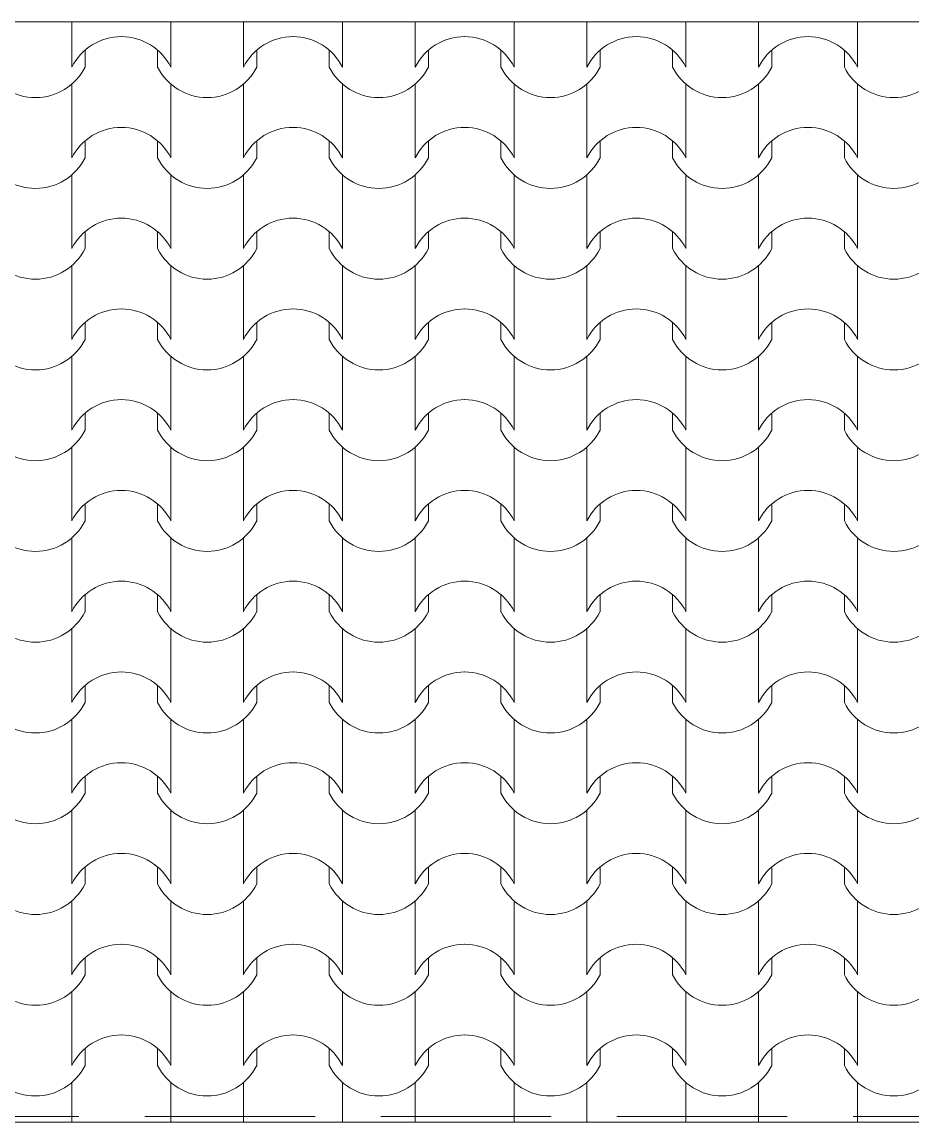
# Model space of a CAD drawing. Header units: millimetres. Extents: x 323482 to 503016, y 8175 to 72038.
# Drawn here: x 455857 to 457332, y 32468 to 34290 of the extents above; entities that cross this region are included whole.
import ezdxf

# ---------------------------------------------------------------- set-up
doc = ezdxf.new("R2010")
doc.units = ezdxf.units.MM
doc.header["$MEASUREMENT"] = 0
doc.linetypes.add('Hidden Line', pattern=[391.222223, 282.222223, -109])
doc.layers.add('2D Drafting - General_Pen_No__101', color=252, linetype='Continuous', lineweight=13)
doc.layers.add('Shell - Roof_Pen_No__120', color=7, linetype='Continuous', lineweight=13)
doc.layers.add('Structural - Bearing_Pen_No__83', color=7, linetype='Continuous', lineweight=13, true_color=0xff9955)

# ---------------------------------------------------------------- blocks, each defined once
blk = doc.blocks.new('*X4')
at = {"layer": '2D Drafting - General_Pen_No__101', "color": 252, "linetype": 'Continuous', "lineweight": 13}
for p, q in [((455939.3, 34290.4), (455939.3, 34276.6)), ((455939.3, 34276.6), (455939.3, 34215.7)), ((456103.6, 34290.4), (456103.6, 34276.6)), ((456103.6, 34276.6), (456103.6, 34215.7)), ((456223.8, 34290.4), (456223.8, 34276.6)), ((456223.8, 34276.6), (456223.8, 34215.7)), ((456388, 34290.4), (456388, 34276.6)), ((456388, 34276.6), (456388, 34215.7)), ((456508.3, 34290.4), (456508.3, 34276.6)), ((456508.3, 34276.6), (456508.3, 34215.7)), ((456672.5, 34290.4), (456672.5, 34276.6)), ((456672.5, 34276.6), (456672.5, 34215.7)), ((456792.8, 34290.4), (456792.8, 34276.6)), ((456792.8, 34276.6), (456792.8, 34215.7)), ((456957, 34290.4), (456957, 34276.6)), ((456957, 34276.6), (456957, 34215.7)), ((457077.2, 34290.4), (457077.2, 34276.6)), ((457077.2, 34276.6), (457077.2, 34215.7)), ((457241.5, 34290.4), (457241.5, 34276.6)), ((457241.5, 34276.6), (457241.5, 34215.7)), ((455961.3, 34243.7), (455961.3, 34215.7)), ((456081.6, 34243.7), (456081.6, 34215.7)), ((456245.8, 34243.7), (456245.8, 34215.7)), ((456366, 34243.7), (456366, 34215.7)), ((456530.3, 34243.7), (456530.3, 34215.7)), ((456650.5, 34243.7), (456650.5, 34215.7)), ((456814.8, 34243.7), (456814.8, 34215.7)), ((456935, 34243.7), (456935, 34215.7)), ((457099.2, 34243.7), (457099.2, 34215.7)), ((457219.5, 34243.7), (457219.5, 34215.7)), ((455939.3, 34187.3), (455939.3, 34126.3)), ((456103.6, 34187.3), (456103.6, 34126.3)), ((456223.8, 34187.3), (456223.8, 34126.3)), ((456388, 34187.3), (456388, 34126.3)), ((456508.3, 34187.3), (456508.3, 34126.3)), ((456672.5, 34187.3), (456672.5, 34126.3)), ((456792.8, 34187.3), (456792.8, 34126.3)), ((456957, 34187.3), (456957, 34126.3)), ((457077.2, 34187.3), (457077.2, 34126.3)), ((457241.5, 34187.3), (457241.5, 34126.3)), ((455939.3, 34126.3), (455939.3, 34065.3)), ((456103.6, 34126.3), (456103.6, 34065.3)), ((456223.8, 34126.3), (456223.8, 34065.3)), ((456388, 34126.3), (456388, 34065.3)), ((456508.3, 34126.3), (456508.3, 34065.3)), ((456672.5, 34126.3), (456672.5, 34065.3)), ((456792.8, 34126.3), (456792.8, 34065.3)), ((456957, 34126.3), (456957, 34065.3)), ((457077.2, 34126.3), (457077.2, 34065.3)), ((457241.5, 34126.3), (457241.5, 34065.3)), ((455961.3, 34093.4), (455961.3, 34065.3)), ((456081.6, 34093.4), (456081.6, 34065.3)), ((456245.8, 34093.4), (456245.8, 34065.3)), ((456366, 34093.4), (456366, 34065.3)), ((456530.3, 34093.4), (456530.3, 34065.3)), ((456650.5, 34093.4), (456650.5, 34065.3)), ((456814.8, 34093.4), (456814.8, 34065.3)), ((456935, 34093.4), (456935, 34065.3)), ((457099.2, 34093.4), (457099.2, 34065.3)), ((457219.5, 34093.4), (457219.5, 34065.3)), ((455939.3, 34036.9), (455939.3, 33976)), ((456103.6, 34036.9), (456103.6, 33976)), ((456223.8, 34036.9), (456223.8, 33976)), ((456388, 34036.9), (456388, 33976)), ((456508.3, 34036.9), (456508.3, 33976)), ((456672.5, 34036.9), (456672.5, 33976)), ((456792.8, 34036.9), (456792.8, 33976)), ((456957, 34036.9), (456957, 33976)), ((457077.2, 34036.9), (457077.2, 33976)), ((457241.5, 34036.9), (457241.5, 33976)), ((455939.3, 33976), (455939.3, 33915)), ((456103.6, 33976), (456103.6, 33915)), ((456223.8, 33976), (456223.8, 33915)), ((456388, 33976), (456388, 33915)), ((456508.3, 33976), (456508.3, 33915)), ((456672.5, 33976), (456672.5, 33915)), ((456792.8, 33976), (456792.8, 33915)), ((456957, 33976), (456957, 33915)), ((457077.2, 33976), (457077.2, 33915)), ((457241.5, 33976), (457241.5, 33915)), ((455961.3, 33943), (455961.3, 33915)), ((456081.6, 33943), (456081.6, 33915)), ((456245.8, 33943), (456245.8, 33915)), ((456366, 33943), (456366, 33915)), ((456530.3, 33943), (456530.3, 33915)), ((456650.5, 33943), (456650.5, 33915)), ((456814.8, 33943), (456814.8, 33915)), ((456935, 33943), (456935, 33915)), ((457099.2, 33943), (457099.2, 33915)), ((457219.5, 33943), (457219.5, 33915)), ((455939.3, 33886.6), (455939.3, 33825.6)), ((456103.6, 33886.6), (456103.6, 33825.6)), ((456223.8, 33886.6), (456223.8, 33825.6)), ((456388, 33886.6), (456388, 33825.6)), ((456508.3, 33886.6), (456508.3, 33825.6)), ((456672.5, 33886.6), (456672.5, 33825.6)), ((456792.8, 33886.6), (456792.8, 33825.6)), ((456957, 33886.6), (456957, 33825.6)), ((457077.2, 33886.6), (457077.2, 33825.6)), ((457241.5, 33886.6), (457241.5, 33825.6)), ((455939.3, 33825.6), (455939.3, 33764.7)), ((456103.6, 33825.6), (456103.6, 33764.7)), ((456223.8, 33825.6), (456223.8, 33764.7)), ((456388, 33825.6), (456388, 33764.7)), ((456508.3, 33825.6), (456508.3, 33764.7)), ((456672.5, 33825.6), (456672.5, 33764.7)), ((456792.8, 33825.6), (456792.8, 33764.7)), ((456957, 33825.6), (456957, 33764.7)), ((457077.2, 33825.6), (457077.2, 33764.7)), ((457241.5, 33825.6), (457241.5, 33764.7)), ((455961.3, 33792.7), (455961.3, 33764.7)), ((456081.6, 33792.7), (456081.6, 33764.7)), ((456245.8, 33792.7), (456245.8, 33764.7)), ((456366, 33792.7), (456366, 33764.7)), ((456530.3, 33792.7), (456530.3, 33764.7)), ((456650.5, 33792.7), (456650.5, 33764.7)), ((456814.8, 33792.7), (456814.8, 33764.7)), ((456935, 33792.7), (456935, 33764.7)), ((457099.2, 33792.7), (457099.2, 33764.7)), ((457219.5, 33792.7), (457219.5, 33764.7)), ((455939.3, 33736.3), (455939.3, 33675.3)), ((456103.6, 33736.3), (456103.6, 33675.3)), ((456223.8, 33736.3), (456223.8, 33675.3)), ((456388, 33736.3), (456388, 33675.3)), ((456508.3, 33736.3), (456508.3, 33675.3)), ((456672.5, 33736.3), (456672.5, 33675.3)), ((456792.8, 33736.3), (456792.8, 33675.3)), ((456957, 33736.3), (456957, 33675.3)), ((457077.2, 33736.3), (457077.2, 33675.3)), ((457241.5, 33736.3), (457241.5, 33675.3)), ((455939.3, 33675.3), (455939.3, 33614.3)), ((456103.6, 33675.3), (456103.6, 33614.3)), ((456223.8, 33675.3), (456223.8, 33614.3)), ((456388, 33675.3), (456388, 33614.3)), ((456508.3, 33675.3), (456508.3, 33614.3)), ((456672.5, 33675.3), (456672.5, 33614.3)), ((456792.8, 33675.3), (456792.8, 33614.3)), ((456957, 33675.3), (456957, 33614.3)), ((457077.2, 33675.3), (457077.2, 33614.3)), ((457241.5, 33675.3), (457241.5, 33614.3)), ((455961.3, 33642.3), (455961.3, 33614.3)), ((456081.6, 33642.3), (456081.6, 33614.3)), ((456245.8, 33642.3), (456245.8, 33614.3)), ((456366, 33642.3), (456366, 33614.3)), ((456530.3, 33642.3), (456530.3, 33614.3)), ((456650.5, 33642.3), (456650.5, 33614.3)), ((456814.8, 33642.3), (456814.8, 33614.3)), ((456935, 33642.3), (456935, 33614.3)), ((457099.2, 33642.3), (457099.2, 33614.3)), ((457219.5, 33642.3), (457219.5, 33614.3)), ((455939.3, 33585.9), (455939.3, 33524.9)), ((456103.6, 33585.9), (456103.6, 33524.9)), ((456223.8, 33585.9), (456223.8, 33524.9)), ((456388, 33585.9), (456388, 33524.9)), ((456508.3, 33585.9), (456508.3, 33524.9)), ((456672.5, 33585.9), (456672.5, 33524.9)), ((456792.8, 33585.9), (456792.8, 33524.9)), ((456957, 33585.9), (456957, 33524.9)), ((457077.2, 33585.9), (457077.2, 33524.9)), ((457241.5, 33585.9), (457241.5, 33524.9)), ((455939.3, 33524.9), (455939.3, 33464)), ((456103.6, 33524.9), (456103.6, 33464)), ((456223.8, 33524.9), (456223.8, 33464)), ((456388, 33524.9), (456388, 33464)), ((456508.3, 33524.9), (456508.3, 33464)), ((456672.5, 33524.9), (456672.5, 33464)), ((456792.8, 33524.9), (456792.8, 33464)), ((456957, 33524.9), (456957, 33464)), ((457077.2, 33524.9), (457077.2, 33464)), ((457241.5, 33524.9), (457241.5, 33464)), ((455961.3, 33492), (455961.3, 33464)), ((456081.6, 33492), (456081.6, 33464)), ((456245.8, 33492), (456245.8, 33464)), ((456366, 33492), (456366, 33464)), ((456530.3, 33492), (456530.3, 33464)), ((456650.5, 33492), (456650.5, 33464)), ((456814.8, 33492), (456814.8, 33464)), ((456935, 33492), (456935, 33464)), ((457099.2, 33492), (457099.2, 33464)), ((457219.5, 33492), (457219.5, 33464)), ((455939.3, 33435.6), (455939.3, 33374.6)), ((456103.6, 33435.6), (456103.6, 33374.6)), ((456223.8, 33435.6), (456223.8, 33374.6)), ((456388, 33435.6), (456388, 33374.6)), ((456508.3, 33435.6), (456508.3, 33374.6)), ((456672.5, 33435.6), (456672.5, 33374.6)), ((456792.8, 33435.6), (456792.8, 33374.6)), ((456957, 33435.6), (456957, 33374.6)), ((457077.2, 33435.6), (457077.2, 33374.6)), ((457241.5, 33435.6), (457241.5, 33374.6)), ((455939.3, 33374.6), (455939.3, 33313.6)), ((456103.6, 33374.6), (456103.6, 33313.6)), ((456223.8, 33374.6), (456223.8, 33313.6)), ((456388, 33374.6), (456388, 33313.6)), ((456508.3, 33374.6), (456508.3, 33313.6)), ((456672.5, 33374.6), (456672.5, 33313.6)), ((456792.8, 33374.6), (456792.8, 33313.6)), ((456957, 33374.6), (456957, 33313.6)), ((457077.2, 33374.6), (457077.2, 33313.6)), ((457241.5, 33374.6), (457241.5, 33313.6)), ((455961.3, 33341.7), (455961.3, 33313.6)), ((456081.6, 33341.7), (456081.6, 33313.6)), ((456245.8, 33341.7), (456245.8, 33313.6)), ((456366, 33341.7), (456366, 33313.6)), ((456530.3, 33341.7), (456530.3, 33313.6)), ((456650.5, 33341.7), (456650.5, 33313.6)), ((456814.8, 33341.7), (456814.8, 33313.6)), ((456935, 33341.7), (456935, 33313.6)), ((457099.2, 33341.7), (457099.2, 33313.6)), ((457219.5, 33341.7), (457219.5, 33313.6)), ((455939.3, 33285.2), (455939.3, 33224.3)), ((456103.6, 33285.2), (456103.6, 33224.3)), ((456223.8, 33285.2), (456223.8, 33224.3)), ((456388, 33285.2), (456388, 33224.3)), ((456508.3, 33285.2), (456508.3, 33224.3)), ((456672.5, 33285.2), (456672.5, 33224.3)), ((456792.8, 33285.2), (456792.8, 33224.3)), ((456957, 33285.2), (456957, 33224.3)), ((457077.2, 33285.2), (457077.2, 33224.3)), ((457241.5, 33285.2), (457241.5, 33224.3)), ((455939.3, 33224.3), (455939.3, 33163.3)), ((456103.6, 33224.3), (456103.6, 33163.3)), ((456223.8, 33224.3), (456223.8, 33163.3)), ((456388, 33224.3), (456388, 33163.3)), ((456508.3, 33224.3), (456508.3, 33163.3)), ((456672.5, 33224.3), (456672.5, 33163.3)), ((456792.8, 33224.3), (456792.8, 33163.3)), ((456957, 33224.3), (456957, 33163.3)), ((457077.2, 33224.3), (457077.2, 33163.3)), ((457241.5, 33224.3), (457241.5, 33163.3)), ((455961.3, 33191.3), (455961.3, 33163.3)), ((456081.6, 33191.3), (456081.6, 33163.3)), ((456245.8, 33191.3), (456245.8, 33163.3)), ((456366, 33191.3), (456366, 33163.3)), ((456530.3, 33191.3), (456530.3, 33163.3)), ((456650.5, 33191.3), (456650.5, 33163.3)), ((456814.8, 33191.3), (456814.8, 33163.3)), ((456935, 33191.3), (456935, 33163.3)), ((457099.2, 33191.3), (457099.2, 33163.3)), ((457219.5, 33191.3), (457219.5, 33163.3)), ((455939.3, 33134.9), (455939.3, 33073.9)), ((456103.6, 33134.9), (456103.6, 33073.9)), ((456223.8, 33134.9), (456223.8, 33073.9)), ((456388, 33134.9), (456388, 33073.9)), ((456508.3, 33134.9), (456508.3, 33073.9)), ((456672.5, 33134.9), (456672.5, 33073.9)), ((456792.8, 33134.9), (456792.8, 33073.9)), ((456957, 33134.9), (456957, 33073.9)), ((457077.2, 33134.9), (457077.2, 33073.9)), ((457241.5, 33134.9), (457241.5, 33073.9)), ((455939.3, 33073.9), (455939.3, 33013)), ((456103.6, 33073.9), (456103.6, 33013)), ((456223.8, 33073.9), (456223.8, 33013)), ((456388, 33073.9), (456388, 33013)), ((456508.3, 33073.9), (456508.3, 33013)), ((456672.5, 33073.9), (456672.5, 33013)), ((456792.8, 33073.9), (456792.8, 33013)), ((456957, 33073.9), (456957, 33013)), ((457077.2, 33073.9), (457077.2, 33013)), ((457241.5, 33073.9), (457241.5, 33013)), ((455961.3, 33041), (455961.3, 33013)), ((456081.6, 33041), (456081.6, 33013)), ((456245.8, 33041), (456245.8, 33013)), ((456366, 33041), (456366, 33013)), ((456530.3, 33041), (456530.3, 33013)), ((456650.5, 33041), (456650.5, 33013)), ((456814.8, 33041), (456814.8, 33013)), ((456935, 33041), (456935, 33013)), ((457099.2, 33041), (457099.2, 33013)), ((457219.5, 33041), (457219.5, 33013)), ((455939.3, 32984.6), (455939.3, 32923.6)), ((456103.6, 32984.6), (456103.6, 32923.6)), ((456223.8, 32984.6), (456223.8, 32923.6)), ((456388, 32984.6), (456388, 32923.6)), ((456508.3, 32984.6), (456508.3, 32923.6)), ((456672.5, 32984.6), (456672.5, 32923.6)), ((456792.8, 32984.6), (456792.8, 32923.6)), ((456957, 32984.6), (456957, 32923.6)), ((457077.2, 32984.6), (457077.2, 32923.6)), ((457241.5, 32984.6), (457241.5, 32923.6)), ((455939.3, 32923.6), (455939.3, 32862.6)), ((456103.6, 32923.6), (456103.6, 32862.6)), ((456223.8, 32923.6), (456223.8, 32862.6)), ((456388, 32923.6), (456388, 32862.6)), ((456508.3, 32923.6), (456508.3, 32862.6)), ((456672.5, 32923.6), (456672.5, 32862.6)), ((456792.8, 32923.6), (456792.8, 32862.6)), ((456957, 32923.6), (456957, 32862.6)), ((457077.2, 32923.6), (457077.2, 32862.6)), ((457241.5, 32923.6), (457241.5, 32862.6)), ((455961.3, 32890.7), (455961.3, 32862.6)), ((456081.6, 32890.7), (456081.6, 32862.6)), ((456245.8, 32890.7), (456245.8, 32862.6)), ((456366, 32890.7), (456366, 32862.6)), ((456530.3, 32890.7), (456530.3, 32862.6)), ((456650.5, 32890.7), (456650.5, 32862.6)), ((456814.8, 32890.7), (456814.8, 32862.6)), ((456935, 32890.7), (456935, 32862.6)), ((457099.2, 32890.7), (457099.2, 32862.6)), ((457219.5, 32890.7), (457219.5, 32862.6)), ((455939.3, 32834.2), (455939.3, 32773.3)), ((456103.6, 32834.2), (456103.6, 32773.3)), ((456223.8, 32834.2), (456223.8, 32773.3)), ((456388, 32834.2), (456388, 32773.3)), ((456508.3, 32834.2), (456508.3, 32773.3)), ((456672.5, 32834.2), (456672.5, 32773.3)), ((456792.8, 32834.2), (456792.8, 32773.3)), ((456957, 32834.2), (456957, 32773.3)), ((457077.2, 32834.2), (457077.2, 32773.3)), ((457241.5, 32834.2), (457241.5, 32773.3)), ((455939.3, 32773.3), (455939.3, 32712.3)), ((456103.6, 32773.3), (456103.6, 32712.3)), ((456223.8, 32773.3), (456223.8, 32712.3)), ((456388, 32773.3), (456388, 32712.3)), ((456508.3, 32773.3), (456508.3, 32712.3)), ((456672.5, 32773.3), (456672.5, 32712.3)), ((456792.8, 32773.3), (456792.8, 32712.3)), ((456957, 32773.3), (456957, 32712.3)), ((457077.2, 32773.3), (457077.2, 32712.3)), ((457241.5, 32773.3), (457241.5, 32712.3)), ((455961.3, 32740.3), (455961.3, 32712.3)), ((456081.6, 32740.3), (456081.6, 32712.3)), ((456245.8, 32740.3), (456245.8, 32712.3)), ((456366, 32740.3), (456366, 32712.3)), ((456530.3, 32740.3), (456530.3, 32712.3)), ((456650.5, 32740.3), (456650.5, 32712.3)), ((456814.8, 32740.3), (456814.8, 32712.3)), ((456935, 32740.3), (456935, 32712.3)), ((457099.2, 32740.3), (457099.2, 32712.3)), ((457219.5, 32740.3), (457219.5, 32712.3)), ((455939.3, 32683.9), (455939.3, 32622.9)), ((456103.6, 32683.9), (456103.6, 32622.9)), ((456223.8, 32683.9), (456223.8, 32622.9)), ((456388, 32683.9), (456388, 32622.9)), ((456508.3, 32683.9), (456508.3, 32622.9)), ((456672.5, 32683.9), (456672.5, 32622.9)), ((456792.8, 32683.9), (456792.8, 32622.9)), ((456957, 32683.9), (456957, 32622.9)), ((457077.2, 32683.9), (457077.2, 32622.9)), ((457241.5, 32683.9), (457241.5, 32622.9)), ((455939.3, 32622.9), (455939.3, 32562)), ((456103.6, 32622.9), (456103.6, 32562)), ((456223.8, 32622.9), (456223.8, 32562)), ((456388, 32622.9), (456388, 32562)), ((456508.3, 32622.9), (456508.3, 32562)), ((456672.5, 32622.9), (456672.5, 32562)), ((456792.8, 32622.9), (456792.8, 32562)), ((456957, 32622.9), (456957, 32562)), ((457077.2, 32622.9), (457077.2, 32562)), ((457241.5, 32622.9), (457241.5, 32562)), ((455961.3, 32590), (455961.3, 32562)), ((456081.6, 32590), (456081.6, 32562)), ((456245.8, 32590), (456245.8, 32562)), ((456366, 32590), (456366, 32562)), ((456530.3, 32590), (456530.3, 32562)), ((456650.5, 32590), (456650.5, 32562)), ((456814.8, 32590), (456814.8, 32562)), ((456935, 32590), (456935, 32562)), ((457099.2, 32590), (457099.2, 32562)), ((457219.5, 32590), (457219.5, 32562)), ((455939.3, 32533.6), (455939.3, 32472.6)), ((456103.6, 32533.6), (456103.6, 32472.6)), ((456223.8, 32533.6), (456223.8, 32472.6)), ((456388, 32533.6), (456388, 32472.6)), ((456508.3, 32533.6), (456508.3, 32472.6)), ((456672.5, 32533.6), (456672.5, 32472.6)), ((456792.8, 32533.6), (456792.8, 32472.6)), ((456957, 32533.6), (456957, 32472.6)), ((457077.2, 32533.6), (457077.2, 32472.6)), ((457241.5, 32533.6), (457241.5, 32472.6)), ((455939.3, 32472.6), (455939.3, 32468.3)), ((456103.6, 32472.6), (456103.6, 32468.3)), ((456223.8, 32472.6), (456223.8, 32468.3)), ((456388, 32472.6), (456388, 32468.3)), ((456508.3, 32472.6), (456508.3, 32468.3)), ((456672.5, 32472.6), (456672.5, 32468.3)), ((456792.8, 32472.6), (456792.8, 32468.3)), ((456957, 32472.6), (456957, 32468.3)), ((457077.2, 32472.6), (457077.2, 32468.3)), ((457241.5, 32472.6), (457241.5, 32468.3))]:
    blk.add_line(p, q, dxfattribs=at)
for centre, radius, start, end in [((456021.7, 34173.7), 92.5, 90.1705, 153.0115), ((456021.2, 34173.7), 92.5, 26.9885, 89.8295), ((456306.2, 34173.7), 92.5, 90.1705, 153.0115), ((456305.6, 34173.7), 92.5, 26.9885, 89.8295), ((456590.7, 34173.7), 92.5, 90.1705, 153.0115), ((456590.1, 34173.7), 92.5, 26.9885, 89.8295), ((456875.2, 34173.7), 92.5, 90.1705, 153.0115), ((456874.6, 34173.7), 92.5, 26.9885, 89.8295), ((457159.6, 34173.7), 92.5, 90.1705, 153.0115), ((457159.1, 34173.7), 92.5, 26.9885, 89.8295), ((455879.2, 34257), 91.9, 206.7044, 333.2956), ((456163.7, 34257), 91.9, 206.7044, 333.2956), ((456448.2, 34257), 91.9, 206.7044, 333.2956), ((456732.6, 34257), 91.9, 206.7044, 333.2956), ((457017.1, 34257), 91.9, 206.7044, 333.2956), ((457301.6, 34257), 91.9, 206.7044, 333.2956), ((456021.7, 34023.4), 92.5, 90.1705, 153.0115), ((456021.2, 34023.4), 92.5, 26.9885, 89.8295), ((456306.2, 34023.4), 92.5, 90.1705, 153.0115), ((456305.6, 34023.4), 92.5, 26.9885, 89.8295), ((456590.7, 34023.4), 92.5, 90.1705, 153.0115), ((456590.1, 34023.4), 92.5, 26.9885, 89.8295), ((456875.2, 34023.4), 92.5, 90.1705, 153.0115), ((456874.6, 34023.4), 92.5, 26.9885, 89.8295), ((457159.6, 34023.4), 92.5, 90.1705, 153.0115), ((457159.1, 34023.4), 92.5, 26.9885, 89.8295), ((455879.2, 34106.6), 91.9, 206.7044, 333.2956), ((456163.7, 34106.6), 91.9, 206.7044, 333.2956), ((456448.2, 34106.6), 91.9, 206.7044, 333.2956), ((456732.6, 34106.6), 91.9, 206.7044, 333.2956), ((457017.1, 34106.6), 91.9, 206.7044, 333.2956), ((457301.6, 34106.6), 91.9, 206.7044, 333.2956), ((456021.7, 33873), 92.5, 90.1705, 153.0115), ((456021.2, 33873), 92.5, 26.9885, 89.8295), ((456306.2, 33873), 92.5, 90.1705, 153.0115), ((456305.6, 33873), 92.5, 26.9885, 89.8295), ((456590.7, 33873), 92.5, 90.1705, 153.0115), ((456590.1, 33873), 92.5, 26.9885, 89.8295), ((456875.2, 33873), 92.5, 90.1705, 153.0115), ((456874.6, 33873), 92.5, 26.9885, 89.8295), ((457159.6, 33873), 92.5, 90.1705, 153.0115), ((457159.1, 33873), 92.5, 26.9885, 89.8295), ((455879.2, 33956.3), 91.9, 206.7044, 333.2956), ((456163.7, 33956.3), 91.9, 206.7044, 333.2956), ((456448.2, 33956.3), 91.9, 206.7044, 333.2956), ((456732.6, 33956.3), 91.9, 206.7044, 333.2956), ((457017.1, 33956.3), 91.9, 206.7044, 333.2956), ((457301.6, 33956.3), 91.9, 206.7044, 333.2956), ((456021.7, 33722.7), 92.5, 90.1705, 153.0115), ((456021.2, 33722.7), 92.5, 26.9885, 89.8295), ((456306.2, 33722.7), 92.5, 90.1705, 153.0115), ((456305.6, 33722.7), 92.5, 26.9885, 89.8295), ((456590.7, 33722.7), 92.5, 90.1705, 153.0115), ((456590.1, 33722.7), 92.5, 26.9885, 89.8295), ((456875.2, 33722.7), 92.5, 90.1705, 153.0115), ((456874.6, 33722.7), 92.5, 26.9885, 89.8295), ((457159.6, 33722.7), 92.5, 90.1705, 153.0115), ((457159.1, 33722.7), 92.5, 26.9885, 89.8295), ((455879.2, 33806), 91.9, 206.7044, 333.2956), ((456163.7, 33806), 91.9, 206.7044, 333.2956), ((456448.2, 33806), 91.9, 206.7044, 333.2956), ((456732.6, 33806), 91.9, 206.7044, 333.2956), ((457017.1, 33806), 91.9, 206.7044, 333.2956), ((457301.6, 33806), 91.9, 206.7044, 333.2956), ((456021.7, 33572.4), 92.5, 90.1705, 153.0115), ((456021.2, 33572.4), 92.5, 26.9885, 89.8295), ((456306.2, 33572.4), 92.5, 90.1705, 153.0115), ((456305.6, 33572.4), 92.5, 26.9885, 89.8295), ((456590.7, 33572.4), 92.5, 90.1705, 153.0115), ((456590.1, 33572.4), 92.5, 26.9885, 89.8295), ((456875.2, 33572.4), 92.5, 90.1705, 153.0115), ((456874.6, 33572.4), 92.5, 26.9885, 89.8295), ((457159.6, 33572.4), 92.5, 90.1705, 153.0115), ((457159.1, 33572.4), 92.5, 26.9885, 89.8295), ((455879.2, 33655.6), 91.9, 206.7044, 333.2956), ((456163.7, 33655.6), 91.9, 206.7044, 333.2956), ((456448.2, 33655.6), 91.9, 206.7044, 333.2956), ((456732.6, 33655.6), 91.9, 206.7044, 333.2956), ((457017.1, 33655.6), 91.9, 206.7044, 333.2956), ((457301.6, 33655.6), 91.9, 206.7044, 333.2956), ((456021.7, 33422), 92.5, 90.1705, 153.0115), ((456021.2, 33422), 92.5, 26.9885, 89.8295), ((456306.2, 33422), 92.5, 90.1705, 153.0115), ((456305.6, 33422), 92.5, 26.9885, 89.8295), ((456590.7, 33422), 92.5, 90.1705, 153.0115), ((456590.1, 33422), 92.5, 26.9885, 89.8295), ((456875.2, 33422), 92.5, 90.1705, 153.0115), ((456874.6, 33422), 92.5, 26.9885, 89.8295), ((457159.6, 33422), 92.5, 90.1705, 153.0115), ((457159.1, 33422), 92.5, 26.9885, 89.8295), ((455879.2, 33505.3), 91.9, 206.7044, 333.2956), ((456163.7, 33505.3), 91.9, 206.7044, 333.2956), ((456448.2, 33505.3), 91.9, 206.7044, 333.2956), ((456732.6, 33505.3), 91.9, 206.7044, 333.2956), ((457017.1, 33505.3), 91.9, 206.7044, 333.2956), ((457301.6, 33505.3), 91.9, 206.7044, 333.2956), ((456021.7, 33271.7), 92.5, 90.1705, 153.0115), ((456021.2, 33271.7), 92.5, 26.9885, 89.8295), ((456306.2, 33271.7), 92.5, 90.1705, 153.0115), ((456305.6, 33271.7), 92.5, 26.9885, 89.8295), ((456590.7, 33271.7), 92.5, 90.1705, 153.0115), ((456590.1, 33271.7), 92.5, 26.9885, 89.8295), ((456875.2, 33271.7), 92.5, 90.1705, 153.0115), ((456874.6, 33271.7), 92.5, 26.9885, 89.8295), ((457159.6, 33271.7), 92.5, 90.1705, 153.0115), ((457159.1, 33271.7), 92.5, 26.9885, 89.8295), ((455879.2, 33355), 91.9, 206.7044, 333.2956), ((456163.7, 33355), 91.9, 206.7044, 333.2956), ((456448.2, 33355), 91.9, 206.7044, 333.2956), ((456732.6, 33355), 91.9, 206.7044, 333.2956), ((457017.1, 33355), 91.9, 206.7044, 333.2956), ((457301.6, 33355), 91.9, 206.7044, 333.2956), ((456021.7, 33121.3), 92.5, 90.1705, 153.0115), ((456021.2, 33121.3), 92.5, 26.9885, 89.8295), ((456306.2, 33121.3), 92.5, 90.1705, 153.0115), ((456305.6, 33121.3), 92.5, 26.9885, 89.8295), ((456590.7, 33121.3), 92.5, 90.1705, 153.0115), ((456590.1, 33121.3), 92.5, 26.9885, 89.8295), ((456875.2, 33121.3), 92.5, 90.1705, 153.0115), ((456874.6, 33121.3), 92.5, 26.9885, 89.8295), ((457159.6, 33121.3), 92.5, 90.1705, 153.0115), ((457159.1, 33121.3), 92.5, 26.9885, 89.8295), ((455879.2, 33204.6), 91.9, 206.7044, 333.2956), ((456163.7, 33204.6), 91.9, 206.7044, 333.2956), ((456448.2, 33204.6), 91.9, 206.7044, 333.2956), ((456732.6, 33204.6), 91.9, 206.7044, 333.2956), ((457017.1, 33204.6), 91.9, 206.7044, 333.2956), ((457301.6, 33204.6), 91.9, 206.7044, 333.2956), ((456021.7, 32971), 92.5, 90.1705, 153.0115), ((456021.2, 32971), 92.5, 26.9885, 89.8295), ((456306.2, 32971), 92.5, 90.1705, 153.0115), ((456305.6, 32971), 92.5, 26.9885, 89.8295), ((456590.7, 32971), 92.5, 90.1705, 153.0115), ((456590.1, 32971), 92.5, 26.9885, 89.8295), ((456875.2, 32971), 92.5, 90.1705, 153.0115), ((456874.6, 32971), 92.5, 26.9885, 89.8295), ((457159.6, 32971), 92.5, 90.1705, 153.0115), ((457159.1, 32971), 92.5, 26.9885, 89.8295), ((455879.2, 33054.3), 91.9, 206.7044, 333.2956), ((456163.7, 33054.3), 91.9, 206.7044, 333.2956), ((456448.2, 33054.3), 91.9, 206.7044, 333.2956), ((456732.6, 33054.3), 91.9, 206.7044, 333.2956), ((457017.1, 33054.3), 91.9, 206.7044, 333.2956), ((457301.6, 33054.3), 91.9, 206.7044, 333.2956), ((456021.7, 32820.7), 92.5, 90.1705, 153.0115), ((456021.2, 32820.7), 92.5, 26.9885, 89.8295), ((456306.2, 32820.7), 92.5, 90.1705, 153.0115), ((456305.6, 32820.7), 92.5, 26.9885, 89.8295), ((456590.7, 32820.7), 92.5, 90.1705, 153.0115), ((456590.1, 32820.7), 92.5, 26.9885, 89.8295), ((456875.2, 32820.7), 92.5, 90.1705, 153.0115), ((456874.6, 32820.7), 92.5, 26.9885, 89.8295), ((457159.6, 32820.7), 92.5, 90.1705, 153.0115), ((457159.1, 32820.7), 92.5, 26.9885, 89.8295), ((455879.2, 32903.9), 91.9, 206.7044, 333.2956), ((456163.7, 32903.9), 91.9, 206.7044, 333.2956), ((456448.2, 32903.9), 91.9, 206.7044, 333.2956), ((456732.6, 32903.9), 91.9, 206.7044, 333.2956), ((457017.1, 32903.9), 91.9, 206.7044, 333.2956), ((457301.6, 32903.9), 91.9, 206.7044, 333.2956), ((456021.7, 32670.3), 92.5, 90.1705, 153.0115), ((456021.2, 32670.3), 92.5, 26.9885, 89.8295), ((456306.2, 32670.3), 92.5, 90.1705, 153.0115), ((456305.6, 32670.3), 92.5, 26.9885, 89.8295), ((456590.7, 32670.3), 92.5, 90.1705, 153.0115), ((456590.1, 32670.3), 92.5, 26.9885, 89.8295), ((456875.2, 32670.3), 92.5, 90.1705, 153.0115), ((456874.6, 32670.3), 92.5, 26.9885, 89.8295), ((457159.6, 32670.3), 92.5, 90.1705, 153.0115), ((457159.1, 32670.3), 92.5, 26.9885, 89.8295), ((455879.2, 32753.6), 91.9, 206.7044, 333.2956), ((456163.7, 32753.6), 91.9, 206.7044, 333.2956), ((456448.2, 32753.6), 91.9, 206.7044, 333.2956), ((456732.6, 32753.6), 91.9, 206.7044, 333.2956), ((457017.1, 32753.6), 91.9, 206.7044, 333.2956), ((457301.6, 32753.6), 91.9, 206.7044, 333.2956), ((456021.7, 32520), 92.5, 90.1705, 153.0115), ((456021.2, 32520), 92.5, 26.9885, 89.8295), ((456306.2, 32520), 92.5, 90.1705, 153.0115), ((456305.6, 32520), 92.5, 26.9885, 89.8295), ((456590.7, 32520), 92.5, 90.1705, 153.0115), ((456590.1, 32520), 92.5, 26.9885, 89.8295), ((456875.2, 32520), 92.5, 90.1705, 153.0115), ((456874.6, 32520), 92.5, 26.9885, 89.8295), ((457159.6, 32520), 92.5, 90.1705, 153.0115), ((457159.1, 32520), 92.5, 26.9885, 89.8295), ((455879.2, 32603.3), 91.9, 206.7044, 333.2956), ((456163.7, 32603.3), 91.9, 206.7044, 333.2956), ((456448.2, 32603.3), 91.9, 206.7044, 333.2956), ((456732.6, 32603.3), 91.9, 206.7044, 333.2956), ((457017.1, 32603.3), 91.9, 206.7044, 333.2956), ((457301.6, 32603.3), 91.9, 206.7044, 333.2956)]:
    blk.add_arc(centre, radius, start, end, dxfattribs=at)
blk = doc.blocks.new('Fill_2', base_point=(0, 1500))
at = {"layer": '2D Drafting - General_Pen_No__101', "color": 252, "linetype": 'Continuous', "lineweight": 13}
blk.add_blockref('*X4', (0, 0), dxfattribs=at)

msp = doc.modelspace()

# ---------------------------------------------------------------- linework, layer by layer
at = {"layer": 'Shell - Roof_Pen_No__120', "color": 7, "linetype": 'Continuous', "lineweight": 13}
for p, q in [((475293.1, 34290.4), (449846.1, 34290.4)), ((449846.1, 32468.3), (460447.6, 32468.3))]:
    msp.add_line(p, q, dxfattribs=at)
at = {"layer": 'Structural - Bearing_Pen_No__83', "color": 21, "linetype": 'Hidden Line', "lineweight": 13, "true_color": 0xff9955}
for p, q in [((499376.9, 34290.4), (447887.3, 34290.4)), ((499376.9, 32477.2), (447887.3, 32477.2))]:
    msp.add_line(p, q, dxfattribs=at)

# ---------------------------------------------------------------- block references
at = {"layer": '2D Drafting - General_Pen_No__101', "color": 252, "linetype": 'Continuous', "lineweight": 13}
msp.add_blockref('Fill_2', (0, 1500), dxfattribs=at)

doc.saveas('drawing.dxf')
